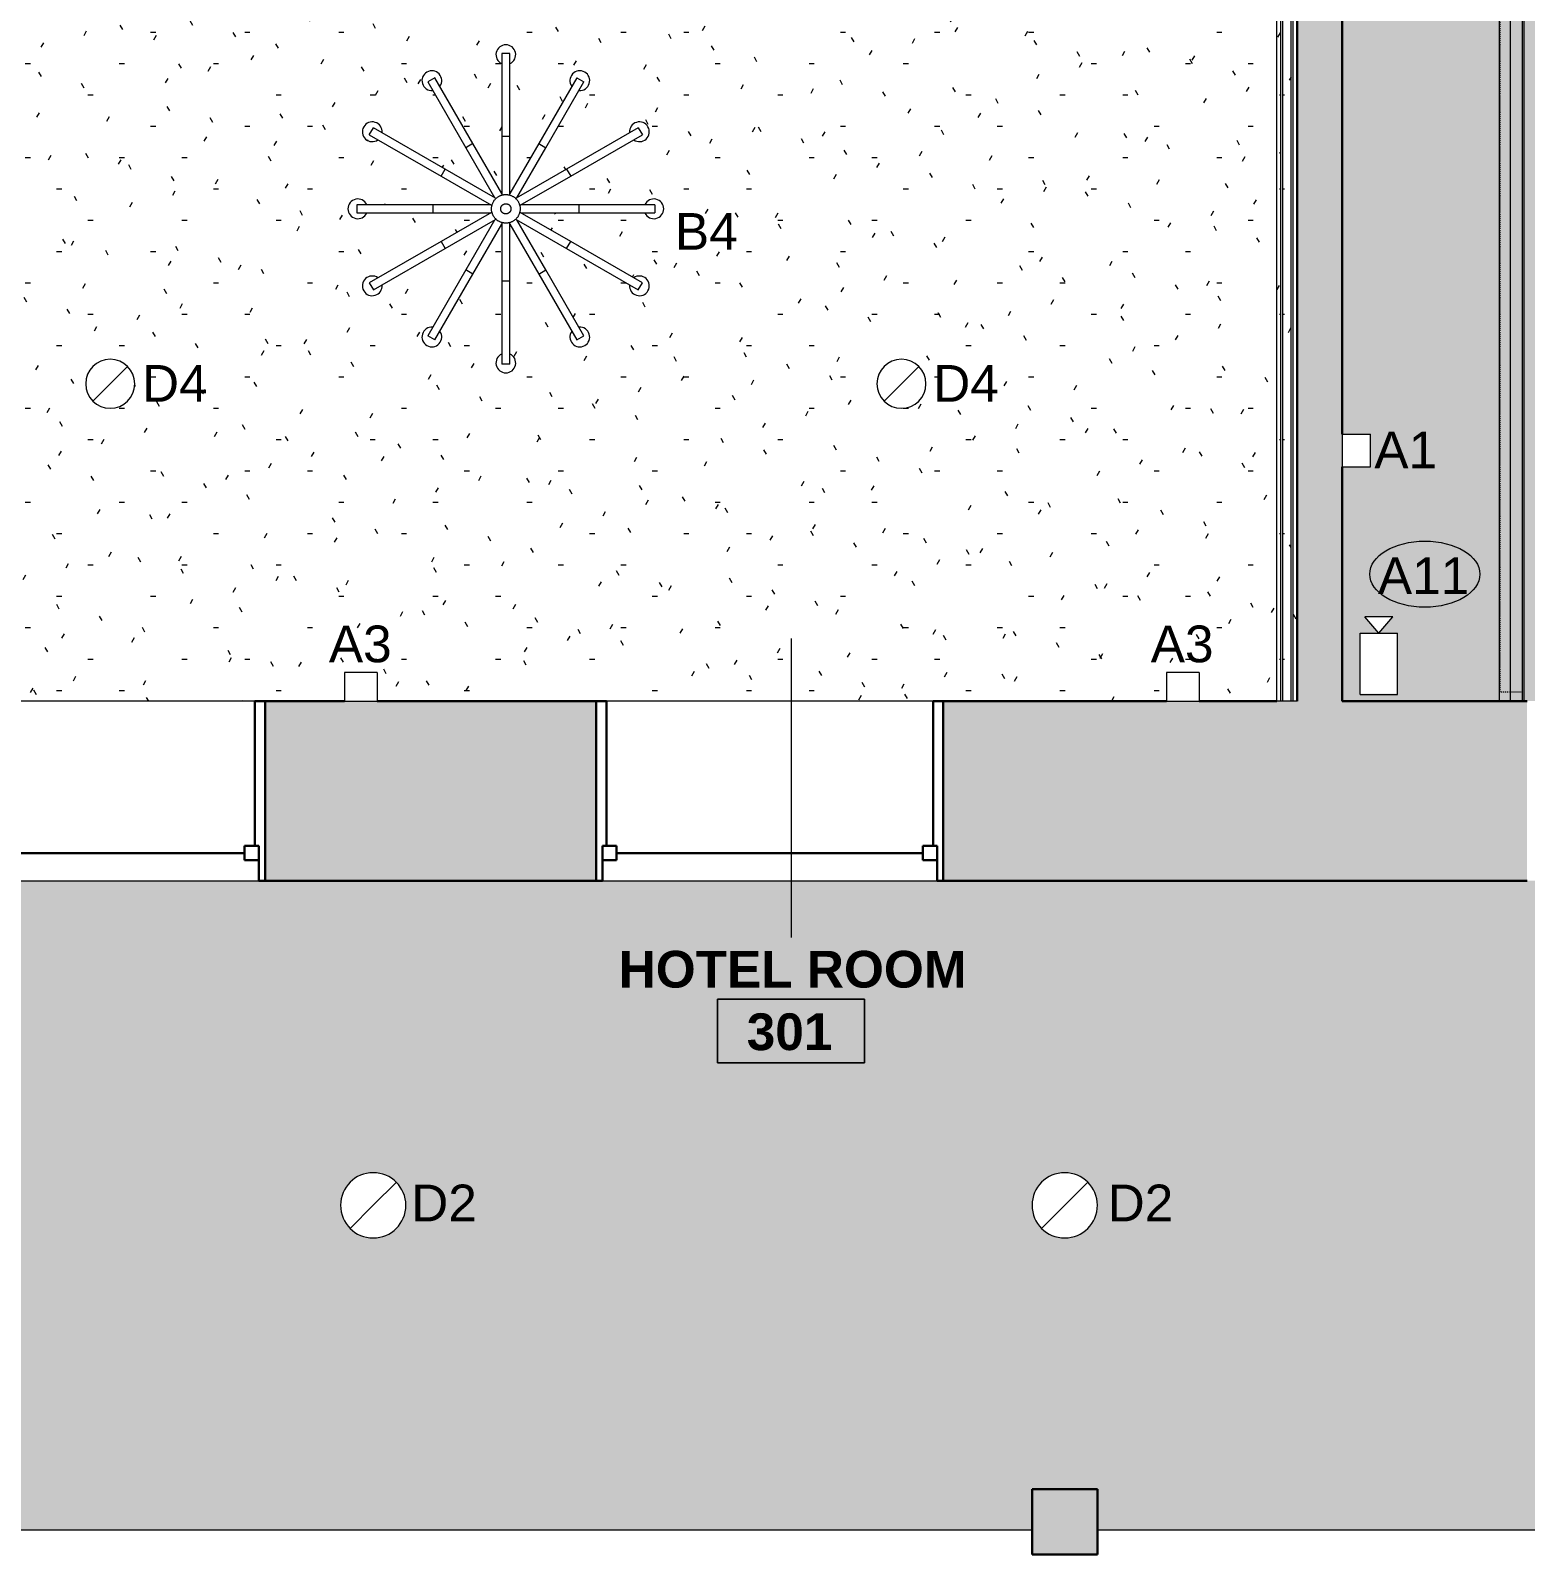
# Model space of a CAD drawing. Header units: inches. Extents: x -1176 to 1329, y -2524 to 978.
# Drawn here: x 937.6 to 1120.7, y 9.3 to 196.1 of the extents above; entities that cross this region are included whole.
import ezdxf

# ---------------------------------------------------------------- set-up
doc = ezdxf.new("R2010")
doc.units = ezdxf.units.IN
doc.header["$MEASUREMENT"] = 0
doc.linetypes.add('Dash', pattern=[0.25, 0.125, -0.125])
for name, color, linetype, lineweight in [('A-AREA-IDEN', 2, 'Continuous', 9), ('A-CLNG', 13, 'Continuous', 18), ('A-CLNG-PATT', 13, 'Continuous', 18), ('A-COLS', 52, 'Continuous', 18), ('A-GLAZ', 151, 'Continuous', 18), ('A-WALL', 113, 'Continuous', 18), ('A-WALL-PATT', 111, 'Continuous', 18), ('E-LITE-EQPM', 33, 'Continuous', 9), ('E-LITE-EQPM-HDLN', 30, 'Dash', 9), ('E-LITE-EQPM-IDEN', 33, 'Continuous', 9), ('I-WALL', 2, 'Continuous', 18), ('Q-SPCQ', 91, 'Continuous', 9), ('Q-SPCQ-IDEN', 132, 'Continuous', 9)]:
    doc.layers.add(name, color=color, linetype=linetype, lineweight=lineweight)
doc.styles.add('Arial', font='arial.ttf', dxfattribs={"height": 4.5})
doc.styles.add('Swis721 Lt BT_B', font='', dxfattribs={"height": 4.5})
doc.styles.get('Swis721 Lt BT_B').set_extended_font_data('Swis721 Lt BT', bold=True)
pattern_1 = [(0, (0, 0), (15.36, 3.84), [0.634, -10.886, 0.634, -10.886, -61.44]), (0, (0, 0), (15.36, 3.84), [-23.04, 0.634, -22.406, 0.634, -10.886, -26.88]), (0, (0, 0), (15.36, 3.84), [-57.6, 0.634, -7.046, 0.634, -18.566]), (120, (5.76, 1.92), (-11.005538, 11.38215), [0.634, -10.886, 0.634, -10.886, -61.44]), (120, (5.76, 1.92), (-11.005538, 11.38215), [-23.04, 0.634, -22.406, 0.634, -10.886, -26.88]), (120, (5.76, 1.92), (-11.005538, 11.38215), [-57.6, 0.634, -7.046, 0.634, -18.566]), (240, (7.68, 9.6), (-4.354462, -15.22215), [0.634, -10.886, 0.634, -10.886, -61.44]), (240, (7.68, 9.6), (-4.354462, -15.22215), [-23.04, 0.634, -22.406, 0.634, -10.886, -26.88]), (240, (7.68, 9.6), (-4.354462, -15.22215), [-57.6, 0.634, -7.046, 0.634, -18.566])]

# ---------------------------------------------------------------- blocks, each defined once
blk = doc.blocks.new('Double Hung - side window 3_ 6_5_ x 5_ 6_ 2-5312470-3rd Floor RCP')
at = {"layer": 'A-GLAZ', "color": 8, "lineweight": 30}
for p, q in [((-21.25, 11), (-20.5, 11)), ((-20.5, 6.75), (-20.5, 11)), ((20.5, 6.75), (20.5, 11)), ((21.25, 11), (20.5, 11)), ((-20.5, 8.5), (-20.5, 6.75)), ((-20.5, 8.5), (-18.75, 8.5)), ((-18.75, 8.5), (-18.75, 6.75)), ((-18.75, 7.625), (18.75, 7.625)), ((18.75, 8.5), (18.75, 6.75)), ((20.5, 8.5), (18.75, 8.5)), ((20.5, 8.5), (20.5, 6.75)), ((-20.5, 6.75), (-18.75, 6.75)), ((-20.5, 6.75), (-20, 6.75)), ((-20, -11), (-20, 6.75)), ((20.5, 6.75), (18.75, 6.75)), ((20, 6.75), (20.5, 6.75)), ((20, 6.75), (20, -11)), ((-20, -11), (-21.25, -11)), ((20, -11), (21.25, -11))]:
    blk.add_line(p, q, dxfattribs=at)
blk = doc.blocks.new('Lighting-Linear-Cove-Cooper-Ametrix-LC32-LED1 - Lighting-Linear-Cove-Cooper-Ametrix-LC32-LED 31_ 1_5_-7121263-3rd Floor RCP')
at = {"layer": 'E-LITE-EQPM'}
for p, q in [((-187.75, 0.16), (187.56, 0.16)), ((187.56, -1.37), (-187.75, -1.37))]:
    blk.add_line(p, q, dxfattribs=at)
at = {"layer": 'E-LITE-EQPM-HDLN'}
for p, q in [((186.46, 1.37), (-186.46, 1.37)), ((186.46, -1.37), (186.46, 1.37))]:
    blk.add_line(p, q, dxfattribs=at)
blk = doc.blocks.new('L-Recessed Circular - Downlight - 8_ - OUTDOOR-8523709-3rd Floor RCP')
at = {"layer": 'E-LITE-EQPM'}
for q in [(2.83, 2.83), (-2.83, -2.83)]:
    blk.add_line((0, 0), q, dxfattribs=at)
for start, end in [(360, 180), (180, 360)]:
    blk.add_arc((0, 0), 4, start, end, dxfattribs=at)
blk = doc.blocks.new('Iron_Chandelier_2145 - Iron_Chandelier_2145-V1-3rd Floor RCP')
at = {"layer": 'E-LITE-EQPM'}
for p, q in [((-0.5, 19.02), (-0.5, 8.88)), ((0.5, 19.02), (-0.5, 19.02)), ((0.5, 8.88), (0.5, 19.02)), ((-8.69, 16.05), (-9.56, 15.55)), ((-9.56, 15.55), (-4.9, 7.49)), ((-4.04, 7.99), (-8.69, 16.05)), ((8.69, 16.05), (4.04, 7.99)), ((4.9, 7.49), (9.56, 15.55)), ((8.69, 16.05), (9.56, 15.55)), ((-16.72, 9.08), (-16.22, 9.94)), ((-7.44, 4.87), (-16.22, 9.94)), ((16.22, 9.94), (7.44, 4.87)), ((16.22, 9.94), (16.72, 9.08)), ((-16.72, 9.08), (-7.94, 4)), ((-4.04, 7.99), (-4.9, 7.49)), ((-4.9, 7.49), (-1.37, 1.38)), ((-0.5, 1.86), (-4.04, 7.99)), ((-0.5, 8.88), (-0.5, 2.41)), ((0.5, 8.88), (-0.5, 8.88)), ((0.5, 2.41), (0.5, 8.88)), ((4.04, 7.99), (0.5, 1.86)), ((1.36, 1.36), (4.9, 7.49)), ((4.04, 7.99), (4.9, 7.49)), ((7.94, 4), (16.72, 9.08)), ((-7.94, 4), (-7.44, 4.87)), ((-7.94, 4), (-2.34, 0.77)), ((-1.84, 1.64), (-7.44, 4.87)), ((7.44, 4.87), (1.84, 1.64)), ((2.34, 0.77), (7.94, 4)), ((7.44, 4.87), (7.94, 4)), ((-0.5, 2.41), (-0.5, 1.66)), ((0.5, 1.67), (0.5, 2.41)), ((-8.94, 0.5), (-18.25, 0.5)), ((-18.25, 0.5), (-18.25, -0.5)), ((-1.86, 0.5), (-8.94, 0.5)), ((-8.94, 0.5), (-8.94, -0.5)), ((-2.34, 0.77), (-1.69, 0.4)), ((-1.2, 1.27), (-1.84, 1.64)), ((1.84, 1.64), (1.19, 1.26)), ((1.69, 0.4), (2.34, 0.77)), ((8.94, 0.5), (1.86, 0.5)), ((18.25, 0.5), (8.94, 0.5)), ((8.94, 0.5), (8.94, -0.5)), ((18.25, 0.5), (18.25, -0.5)), ((-18.25, -0.5), (-8.94, -0.5)), ((-8.94, -0.5), (-1.86, -0.5)), ((-2.34, -0.77), (-7.94, -4)), ((-7.44, -4.87), (-1.84, -1.64)), ((-1.37, -1.38), (-4.9, -7.49)), ((-4.04, -7.99), (-0.5, -1.86)), ((-1.69, -0.4), (-2.34, -0.77)), ((-1.84, -1.64), (-1.19, -1.26)), ((-0.5, -1.67), (-0.5, -2.41)), ((0.5, -2.41), (0.5, -1.66)), ((0.5, -1.86), (4.04, -7.99)), ((1.2, -1.27), (1.84, -1.64)), ((4.9, -7.49), (1.36, -1.36)), ((2.34, -0.77), (1.69, -0.4)), ((1.84, -1.64), (7.44, -4.87)), ((1.86, -0.5), (8.94, -0.5)), ((7.94, -4), (2.34, -0.77)), ((8.94, -0.5), (18.25, -0.5)), ((-0.5, -2.41), (-0.5, -8.88)), ((0.5, -8.88), (0.5, -2.41)), ((-7.94, -4), (-16.72, -9.08)), ((-16.22, -9.94), (-7.44, -4.87)), ((-7.94, -4), (-7.44, -4.87)), ((7.44, -4.87), (7.94, -4)), ((7.44, -4.87), (16.22, -9.94)), ((16.72, -9.08), (7.94, -4)), ((-16.72, -9.08), (-16.22, -9.94)), ((-4.9, -7.49), (-9.56, -15.55)), ((-8.69, -16.05), (-4.04, -7.99)), ((-4.04, -7.99), (-4.9, -7.49)), ((-0.5, -8.88), (-0.5, -19.02)), ((0.5, -8.88), (-0.5, -8.88)), ((0.5, -19.02), (0.5, -8.88)), ((4.04, -7.99), (4.9, -7.49)), ((4.04, -7.99), (8.69, -16.05)), ((9.56, -15.55), (4.9, -7.49)), ((16.22, -9.94), (16.72, -9.08)), ((-8.69, -16.05), (-9.56, -15.55)), ((8.69, -16.05), (9.56, -15.55)), ((0.5, -19.02), (-0.5, -19.02))]:
    blk.add_line(p, q, dxfattribs=at)
at = {"layer": 'E-LITE-EQPM', "flags": 128}
for points in [[(-1.75, 0), (-1.75, 0.07), (-1.75, 0.14), (-1.74, 0.21), (-1.73, 0.28), (-1.72, 0.35), (-1.7, 0.42), (-1.68, 0.48), (-1.66, 0.55), (-1.64, 0.62), (-1.61, 0.68), (-1.59, 0.75), (-1.56, 0.81), (-1.52, 0.87), (-1.49, 0.93), (-1.45, 0.99), (-1.41, 1.05), (-1.36, 1.1), (-1.32, 1.16), (-1.27, 1.21), (-1.22, 1.26), (-1.17, 1.31), (-1.12, 1.35), (-1.06, 1.39), (-1.01, 1.44), (-0.95, 1.48), (-0.89, 1.51), (-0.83, 1.55), (-0.76, 1.58), (-0.7, 1.61), (-0.64, 1.63), (-0.57, 1.66), (-0.5, 1.68), (-0.44, 1.7), (-0.37, 1.71), (-0.3, 1.73), (-0.23, 1.74), (-0.16, 1.75), (-0.09, 1.75), (-0.02, 1.75), (0.05, 1.75), (0.12, 1.75), (0.19, 1.74), (0.26, 1.73), (0.33, 1.72), (0.4, 1.71), (0.47, 1.69), (0.53, 1.67), (0.6, 1.65), (0.67, 1.62), (0.73, 1.59), (0.79, 1.56), (0.85, 1.53), (0.92, 1.5), (0.97, 1.46), (1.03, 1.42), (1.09, 1.38), (1.14, 1.33), (1.19, 1.28), (1.24, 1.23), (1.29, 1.18), (1.34, 1.13), (1.38, 1.08), (1.43, 1.02), (1.46, 0.96), (1.5, 0.9), (1.54, 0.84), (1.57, 0.78), (1.6, 0.72), (1.63, 0.65), (1.65, 0.59), (1.67, 0.52), (1.69, 0.45), (1.71, 0.39), (1.72, 0.32), (1.74, 0.25), (1.74, 0.18), (1.75, 0.11), (1.75, 0.04), (1.75, 0)], [(1.75, 0), (1.75, -0.07), (1.75, -0.14), (1.74, -0.21), (1.73, -0.28), (1.72, -0.35), (1.7, -0.42), (1.68, -0.48), (1.66, -0.55), (1.64, -0.62), (1.61, -0.68), (1.59, -0.75), (1.56, -0.81), (1.52, -0.87), (1.49, -0.93), (1.45, -0.99), (1.41, -1.05), (1.36, -1.1), (1.32, -1.16), (1.27, -1.21), (1.22, -1.26), (1.17, -1.31), (1.12, -1.35), (1.06, -1.39), (1.01, -1.44), (0.95, -1.48), (0.89, -1.51), (0.83, -1.55), (0.76, -1.58), (0.7, -1.61), (0.64, -1.63), (0.57, -1.66), (0.5, -1.68), (0.44, -1.7), (0.37, -1.71), (0.3, -1.73), (0.23, -1.74), (0.16, -1.75), (0.09, -1.75), (0.02, -1.75), (-0.05, -1.75), (-0.12, -1.75), (-0.19, -1.74), (-0.26, -1.73), (-0.33, -1.72), (-0.4, -1.71), (-0.47, -1.69), (-0.53, -1.67), (-0.6, -1.65), (-0.67, -1.62), (-0.73, -1.59), (-0.79, -1.56), (-0.85, -1.53), (-0.92, -1.5), (-0.97, -1.46), (-1.03, -1.42), (-1.09, -1.38), (-1.14, -1.33), (-1.19, -1.28), (-1.24, -1.23), (-1.29, -1.18), (-1.34, -1.13), (-1.38, -1.08), (-1.43, -1.02), (-1.46, -0.96), (-1.5, -0.9), (-1.54, -0.84), (-1.57, -0.78), (-1.6, -0.72), (-1.63, -0.65), (-1.65, -0.59), (-1.67, -0.52), (-1.69, -0.45), (-1.71, -0.39), (-1.72, -0.32), (-1.74, -0.25), (-1.74, -0.18), (-1.75, -0.11), (-1.75, -0.04), (-1.75, 0)], [(-0.63, 0), (-0.63, 0.03), (-0.63, 0.05), (-0.62, 0.08), (-0.62, 0.1), (-0.62, 0.12), (-0.61, 0.15), (-0.6, 0.17), (-0.6, 0.2), (-0.59, 0.22), (-0.58, 0.24), (-0.57, 0.27), (-0.56, 0.29), (-0.55, 0.31), (-0.53, 0.33), (-0.52, 0.35), (-0.5, 0.38), (-0.49, 0.39), (-0.47, 0.41), (-0.46, 0.43), (-0.44, 0.45), (-0.42, 0.47), (-0.4, 0.48), (-0.38, 0.5), (-0.36, 0.51), (-0.34, 0.53), (-0.32, 0.54), (-0.3, 0.55), (-0.27, 0.57), (-0.25, 0.58), (-0.23, 0.59), (-0.2, 0.59), (-0.18, 0.6), (-0.16, 0.61), (-0.13, 0.61), (-0.11, 0.62), (-0.08, 0.62), (-0.06, 0.63), (-0.03, 0.63), (-0.01, 0.63), (0.02, 0.63), (0.04, 0.63), (0.07, 0.62), (0.09, 0.62), (0.12, 0.62), (0.14, 0.61), (0.17, 0.61), (0.19, 0.6), (0.21, 0.59), (0.24, 0.58), (0.26, 0.57), (0.28, 0.56), (0.31, 0.55), (0.33, 0.54), (0.35, 0.52), (0.37, 0.51), (0.39, 0.49), (0.41, 0.48), (0.43, 0.46), (0.45, 0.44), (0.46, 0.42), (0.48, 0.41), (0.5, 0.39), (0.51, 0.37), (0.52, 0.35), (0.54, 0.32), (0.55, 0.3), (0.56, 0.28), (0.57, 0.26), (0.58, 0.23), (0.59, 0.21), (0.6, 0.19), (0.61, 0.16), (0.61, 0.14), (0.62, 0.11), (0.62, 0.09), (0.62, 0.06), (0.63, 0.04), (0.63, 0.01), (0.63, 0)], [(0.63, 0), (0.63, -0.03), (0.63, -0.05), (0.62, -0.08), (0.62, -0.1), (0.62, -0.12), (0.61, -0.15), (0.6, -0.17), (0.6, -0.2), (0.59, -0.22), (0.58, -0.24), (0.57, -0.27), (0.56, -0.29), (0.55, -0.31), (0.53, -0.33), (0.52, -0.35), (0.5, -0.38), (0.49, -0.39), (0.47, -0.41), (0.46, -0.43), (0.44, -0.45), (0.42, -0.47), (0.4, -0.48), (0.38, -0.5), (0.36, -0.51), (0.34, -0.53), (0.32, -0.54), (0.3, -0.55), (0.27, -0.57), (0.25, -0.58), (0.23, -0.59), (0.2, -0.59), (0.18, -0.6), (0.16, -0.61), (0.13, -0.61), (0.11, -0.62), (0.08, -0.62), (0.06, -0.63), (0.03, -0.63), (0.01, -0.63), (-0.02, -0.63), (-0.04, -0.63), (-0.07, -0.62), (-0.09, -0.62), (-0.12, -0.62), (-0.14, -0.61), (-0.17, -0.61), (-0.19, -0.6), (-0.21, -0.59), (-0.24, -0.58), (-0.26, -0.57), (-0.28, -0.56), (-0.31, -0.55), (-0.33, -0.54), (-0.35, -0.52), (-0.37, -0.51), (-0.39, -0.49), (-0.41, -0.48), (-0.43, -0.46), (-0.45, -0.44), (-0.46, -0.42), (-0.48, -0.41), (-0.5, -0.39), (-0.51, -0.37), (-0.52, -0.35), (-0.54, -0.32), (-0.55, -0.3), (-0.56, -0.28), (-0.57, -0.26), (-0.58, -0.23), (-0.59, -0.21), (-0.6, -0.19), (-0.61, -0.16), (-0.61, -0.14), (-0.62, -0.11), (-0.62, -0.09), (-0.62, -0.06), (-0.63, -0.04), (-0.63, -0.01), (-0.63, 0)]]:
    blk.add_lwpolyline(points, dxfattribs=at)
at = {"layer": 'E-LITE-EQPM'}
for centre, start, end in [((0, 18.89), 90, 244.637), ((0, 18.89), 295.363, 90), ((-9.06, 15.7), 325.363, 120), ((9.06, 15.7), 60, 214.637), ((-9.06, 15.7), 120, 274.637), ((9.06, 15.7), 265.363, 60), ((-16.36, 9.44), 150, 304.637), ((-16.36, 9.44), 355.363, 150), ((16.36, 9.44), 30, 184.637), ((16.36, 9.44), 235.363, 30), ((-18.12, 0), 25.363, 180), ((-18.12, 0), 180, 334.637), ((18.12, 0), 0, 154.637), ((18.12, 0), 205.363, 0), ((-16.36, -9.44), 55.363, 210), ((16.36, -9.44), 330, 124.637), ((-16.36, -9.44), 210, 4.637), ((16.36, -9.44), 175.363, 330), ((-9.06, -15.7), 85.363, 240), ((9.06, -15.7), 300, 94.637), ((-9.06, -15.7), 240, 34.637), ((9.06, -15.7), 145.363, 300), ((0, -18.89), 115.363, 270), ((0, -18.89), 270, 64.637)]:
    blk.add_arc(centre, 1.21, start, end, dxfattribs=at)
blk = doc.blocks.new('Sconce Light - Sphere - Bedside Sconce-8114782-3rd Floor RCP')
at = {"layer": 'E-LITE-EQPM'}
for p, q in [((0, 14.5), (-2, 14.5)), ((-2, 14.5), (-2, 11)), ((2, 14.5), (0, 14.5)), ((2, 14.5), (2, 11)), ((-2, 11), (0, 11)), ((0, 11), (2, 11))]:
    blk.add_line(p, q, dxfattribs=at)
blk = doc.blocks.new('L-Recessed Circular - Downlight - 6_-7313291-3rd Floor RCP')
at = {"layer": 'E-LITE-EQPM'}
for q in [(2.12, 2.12), (-2.12, -2.12)]:
    blk.add_line((0, 0), q, dxfattribs=at)
for start, end in [(360, 180), (180, 360)]:
    blk.add_arc((0, 0), 3, start, end, dxfattribs=at)
blk = doc.blocks.new('Security_Camera_-_Dome_6414 - 8_-0_ AFF-7476807-3rd Floor RCP')
at = {"layer": 'Q-SPCQ'}
for p, q in [((1.71, 5.14), (-1.71, 5.14)), ((0, 3.14), (-1.71, 5.14)), ((0, 3.14), (1.71, 5.14)), ((-2.27, 3.14), (2.27, 3.14)), ((-2.27, -4.36), (-2.27, 3.14)), ((2.27, -4.36), (2.27, 3.14)), ((-2.27, -4.36), (2.27, -4.36))]:
    blk.add_line(p, q, dxfattribs=at)
blk = doc.blocks.new('Sconce Light - Sphere - 100W - 277V-7976432-3rd Floor RCP')
at = {"layer": 'E-LITE-EQPM'}
for p, q in [((0, -2.75), (-2, -2.75)), ((-2, -2.75), (-2, -6.25)), ((2, -2.75), (0, -2.75)), ((2, -2.75), (2, -6.25)), ((-2, -6.25), (0, -6.25)), ((0, -6.25), (2, -6.25))]:
    blk.add_line(p, q, dxfattribs=at)
blk = doc.blocks.new('Appliance_Specialty Equipment Tag - Standard-3515593-3rd Floor RCP')
at = {"layer": 'Q-SPCQ-IDEN'}
blk.add_ellipse((-0.0499, 0.0037), major_axis=(-0.1406, 0), ratio=0.600473, dxfattribs=at)
blk = doc.blocks.new('Room Tag - Room Name and Number-3379422-3rd Floor RCP')
at = {"layer": 'A-AREA-IDEN'}
for p, q in [((-0.1881, -0.1636), (-0.1881, -0.0018)), ((-0.1881, -0.0018), (0.1869, -0.0018)), ((0.1869, -0.0018), (-0.1881, -0.0018)), ((-0.1881, -0.0018), (-0.1881, -0.1636)), ((0.1869, -0.0018), (0.1869, -0.1636)), ((0.1869, -0.1636), (0.1869, -0.0018)), ((0.1869, -0.1636), (-0.1881, -0.1636)), ((-0.1881, -0.1636), (0.1869, -0.1636))]:
    blk.add_line(p, q, dxfattribs=at)

msp = doc.modelspace()

# ---------------------------------------------------------------- hatches: boundary and pattern name
at = {"layer": 'A-CLNG-PATT'}
h = msp.add_hatch(dxfattribs=at)
h.set_pattern_fill('FP_1', color=256, style=0, pattern_type=2)
h.set_pattern_definition(pattern_1)
h.paths.add_polyline_path([(1312.65, 113.89), (1312.65, 182.16), (1309.15, 182.16), (1309.15, 186.16), (1312.65, 186.16), (1312.65, 204.44), (1226.15, 204.44), (1226.15, 154.89), (1223.65, 154.89), (1223.65, 113.89), (1311.81, 113.89)], flags=0)
h.paths.add_polyline_path([(1161.83, 113.89), (1185.27, 113.89), (1185.27, 117.39), (1189.27, 117.39), (1189.27, 113.89), (1213.65, 113.89), (1213.65, 180.89), (1171.6, 180.89), (1171.6, 378.89), (1211.24, 378.89), (1211.24, 521.11), (1207.74, 521.11), (1207.74, 525.11), (1211.24, 525.11), (1211.24, 567.01), (1191.47, 567.01), (1191.47, 563.51), (1187.47, 563.51), (1187.47, 567.01), (1120.51, 567.01), (1120.51, 113.89), (1160.9, 113.89)], flags=0)
h.paths.add_polyline_path([(1117.51, 113.89), (1117.51, 567.01), (1098.24, 567.01), (1098.24, 540.79), (1101.74, 540.79), (1101.74, 536.79), (1098.24, 536.79), (1098.24, 484.34), (1101.74, 484.34), (1101.74, 480.34), (1098.24, 480.34), (1098.24, 427.89), (1101.74, 427.89), (1101.74, 423.89), (1098.24, 423.89), (1098.24, 330.94), (1101.74, 330.94), (1101.74, 326.94), (1098.24, 326.94), (1098.24, 269.5), (1101.74, 269.5), (1101.74, 265.5), (1098.24, 265.5), (1098.24, 208.06), (1101.74, 208.06), (1101.74, 204.06), (1098.24, 204.06), (1098.24, 146.61), (1101.74, 146.61), (1101.74, 142.61), (1098.24, 142.61), (1098.24, 113.89), (1104.94, 113.89)], flags=0)
h.paths.add_polyline_path([(1209.86, 114.79), (1205.44, 114.79), (1205.44, 122.16), (1209.86, 122.16), (1209.86, 114.89)], flags=0)
h.paths.add_polyline_path([(1309.86, 114.79), (1305.44, 114.79), (1305.44, 122.16), (1309.86, 122.16), (1309.86, 115.23)], flags=0)
h.paths.add_polyline_path([(1104.94, 114.79), (1100.53, 114.79), (1100.53, 122.16), (1104.94, 122.16), (1104.94, 121.82)], flags=0)
h.paths.add_polyline_path([(1307.63, 122.33), (1306.08, 124.15), (1309.19, 124.15), (1308.97, 123.89)], flags=0)
h.paths.add_polyline_path([(1102.72, 122.33), (1101.16, 124.15), (1104.28, 124.15)], flags=0)
h.paths.add_polyline_path([(1207.63, 122.33), (1206.08, 124.15), (1209.19, 124.15)], flags=0)
h.paths.add_polyline_path([(1167.86, 137.44), (1165.96, 137.44), (1163.89, 137.88), (1161.98, 138.74), (1160.3, 139.95), (1158.88, 141.54), (1157.86, 143.32), (1157.2, 145.39), (1156.99, 147.39), (1157.21, 149.47), (1157.86, 151.46), (1158.93, 153.31), (1160.3, 154.83), (1162, 156.06), (1163.91, 156.91), (1165.96, 157.35), (1168.05, 157.35), (1170.1, 156.91), (1172.03, 156.05), (1173.7, 154.83), (1175.12, 153.24), (1176.15, 151.46), (1176.8, 149.4), (1177.01, 147.39), (1176.79, 145.31), (1176.15, 143.32), (1175.1, 141.51), (1173.7, 139.95), (1172.01, 138.72), (1170.1, 137.87), (1168.05, 137.44)], flags=0)
h.paths.add_polyline_path([(1267.1, 153.44), (1265.04, 153.88), (1263.12, 154.74), (1261.45, 155.95), (1260.03, 157.54), (1259, 159.32), (1258.35, 161.39), (1258.14, 163.39), (1258.36, 165.47), (1259, 167.46), (1260.08, 169.31), (1261.45, 170.83), (1263.14, 172.06), (1265.06, 172.91), (1267.1, 173.35), (1269.2, 173.35), (1271.24, 172.91), (1273.16, 172.06), (1274.85, 170.83), (1276.27, 169.24), (1277.3, 167.46), (1277.95, 165.4), (1278.16, 163.39), (1277.94, 161.31), (1277.3, 159.32), (1276.25, 157.51), (1274.85, 155.95), (1273.16, 154.72), (1271.24, 153.87), (1269.2, 153.44), (1267.24, 153.44)], flags=0)
h.paths.add_polyline_path([(1165.96, 465.05), (1163.89, 465.5), (1161.98, 466.35), (1160.3, 467.57), (1158.88, 469.16), (1157.86, 470.94), (1157.2, 473), (1156.99, 475.01), (1157.21, 477.09), (1157.86, 479.08), (1158.9, 480.89), (1160.3, 482.45), (1162, 483.68), (1163.91, 484.53), (1165.96, 484.97), (1168.05, 484.97), (1170.1, 484.53), (1172.03, 483.67), (1173.7, 482.45), (1175.12, 480.86), (1176.15, 479.08), (1176.8, 477.01), (1177.01, 475.01), (1176.79, 472.93), (1176.15, 470.94), (1175.1, 469.12), (1173.7, 467.57), (1172.01, 466.34), (1170.1, 465.49), (1168.05, 465.05), (1166.09, 465.05)], flags=0)
h.paths.add_polyline_path([(1105.44, 554.72), (1101.03, 554.72), (1101.03, 562.1), (1105.44, 562.1)], flags=0)
h.paths.add_polyline_path([(1103.22, 562.26), (1101.66, 564.08), (1104.78, 564.08)], flags=0)
h = msp.add_hatch(dxfattribs=at)
h.set_pattern_fill('FP_1', color=256, style=0, pattern_type=2)
h.set_pattern_definition(pattern_1)
h.paths.add_polyline_path([(1117.51, 113.89), (1120.51, 113.89), (1120.51, 489.38), (1117.51, 489.38), (1117.51, 126.58)], flags=0)
h = msp.add_hatch(dxfattribs=at)
h.set_pattern_fill('FP_1', color=256, style=0, pattern_type=2)
h.set_pattern_definition(pattern_1)
h.paths.add_polyline_path([(898.93, 113.89), (976.09, 113.89), (976.09, 117.39), (980.09, 117.39), (980.09, 113.89), (1076.74, 113.89), (1076.74, 117.39), (1080.74, 117.39), (1080.74, 113.89), (1090.24, 113.89), (1090.24, 269.1), (898.93, 269.1), (898.93, 126.58)], flags=0)
h.paths.add_polyline_path([(907.3, 122.67), (907.2, 122.7), (907.13, 122.77), (907.1, 122.87), (907.13, 122.97), (907.16, 123.01), (908.67, 124.52), (908.5, 124.75), (908.35, 124.89), (908.3, 125.01), (908.16, 125.19), (907.77, 126.14), (907.63, 127.16), (907.78, 128.2), (908.16, 129.13), (908.8, 129.95), (909.6, 130.57), (910.56, 130.96), (911.57, 131.1), (912.59, 130.96), (913.54, 130.57), (913.72, 130.43), (913.86, 130.35), (913.99, 130.22), (914.35, 129.94), (914.63, 129.58), (914.8, 129.41), (914.87, 129.28), (914.98, 129.13), (915.38, 128.17), (915.44, 127.7), (915.5, 127.12), (915.48, 126.99), (915.5, 126.81), (915.42, 126.51), (915.37, 126.14), (915.23, 125.8), (915.15, 125.49), (915.04, 125.33), (914.98, 125.19), (914.35, 124.36), (913.84, 123.98), (913.54, 123.75), (913.4, 123.69), (913.24, 123.58), (912.93, 123.5), (912.52, 123.35), (912.22, 123.31), (911.92, 123.23), (911.72, 123.24), (911.5, 123.23), (910.54, 123.36), (910.04, 123.57), (909.56, 123.78), (909.45, 123.86), (909.32, 123.93), (909.15, 124.1), (908.95, 124.25), (907.4, 122.7), (907.35, 122.68)], flags=0)
h.paths.add_polyline_path([(1044.28, 149.77), (1043.51, 149.88), (1042.78, 150.18), (1042.16, 150.65), (1041.69, 151.27), (1041.39, 152), (1041.28, 152.77), (1041.39, 153.55), (1041.69, 154.27), (1042.16, 154.89), (1042.78, 155.37), (1043.51, 155.67), (1044.28, 155.77), (1045.06, 155.67), (1045.78, 155.37), (1046.41, 154.89), (1046.88, 154.27), (1047.18, 153.55), (1047.28, 152.77), (1047.18, 152), (1046.88, 151.27), (1046.41, 150.65), (1045.78, 150.18), (1045.06, 149.88)], flags=0)
h.paths.add_polyline_path([(947.38, 149.77), (946.6, 149.88), (945.88, 150.18), (945.26, 150.65), (944.78, 151.27), (944.48, 152), (944.38, 152.77), (944.48, 153.55), (944.78, 154.27), (945.26, 154.89), (945.88, 155.37), (946.6, 155.67), (947.38, 155.77), (948.16, 155.67), (948.88, 155.37), (949.5, 154.89), (949.98, 154.27), (950.28, 153.55), (950.38, 152.77), (950.28, 152), (949.98, 151.27), (949.5, 150.65), (948.88, 150.18), (948.16, 149.88)], flags=0)
h.paths.add_polyline_path([(995.83, 154.12), (995.12, 154.35), (994.68, 154.95), (994.69, 155.7), (995.12, 156.3), (995.33, 156.37), (995.33, 172.35), (987.73, 159.17), (987.87, 159.01), (987.93, 158.24), (987.58, 157.62), (986.9, 157.32), (986.17, 157.47), (985.67, 158.03), (985.61, 158.8), (985.96, 159.41), (986.64, 159.72), (986.86, 159.67), (994.46, 172.84), (980.63, 164.86), (980.68, 164.64), (980.37, 163.96), (979.73, 163.59), (978.99, 163.67), (978.43, 164.17), (978.28, 164.9), (978.58, 165.58), (979.23, 165.95), (979.97, 165.87), (980.13, 165.73), (993.97, 173.71), (978.75, 173.71), (978.68, 173.5), (978.08, 173.07), (977.33, 173.07), (976.73, 173.5), (976.5, 174.21), (976.73, 174.92), (977.33, 175.36), (978.08, 175.36), (978.68, 174.92), (978.75, 174.71), (993.97, 174.71), (980.12, 182.69), (979.97, 182.55), (979.2, 182.49), (978.58, 182.85), (978.28, 183.53), (978.43, 184.26), (978.99, 184.76), (979.76, 184.82), (980.37, 184.46), (980.68, 183.78), (980.63, 183.57), (994.46, 175.59), (986.86, 188.76), (986.64, 188.71), (985.96, 189.01), (985.59, 189.66), (985.67, 190.4), (986.17, 190.96), (986.9, 191.11), (987.58, 190.81), (987.95, 190.16), (987.87, 189.42), (987.73, 189.26), (995.33, 176.08), (995.33, 192.05), (995.12, 192.12), (994.68, 192.73), (994.69, 193.47), (995.12, 194.08), (995.83, 194.31), (996.54, 194.08), (996.98, 193.47), (996.98, 192.72), (996.54, 192.12), (996.33, 192.05), (996.33, 176.08), (1003.94, 189.26), (1003.79, 189.42), (1003.73, 190.19), (1004.09, 190.81), (1004.77, 191.11), (1005.5, 190.96), (1006, 190.4), (1006.06, 189.63), (1005.7, 189.01), (1005.02, 188.71), (1004.81, 188.76), (997.2, 175.58), (1011.03, 183.57), (1010.99, 183.78), (1011.29, 184.46), (1011.94, 184.84), (1012.68, 184.76), (1013.23, 184.26), (1013.39, 183.53), (1013.09, 182.85), (1012.44, 182.48), (1011.7, 182.55), (1011.53, 182.7), (997.7, 174.71), (1012.91, 174.71), (1012.98, 174.92), (1013.58, 175.36), (1014.35, 175.34), (1014.93, 174.92), (1015.17, 174.21), (1014.93, 173.5), (1014.33, 173.07), (1013.58, 173.07), (1012.98, 173.5), (1012.91, 173.71), (997.7, 173.71), (1011.55, 165.74), (1011.7, 165.87), (1012.47, 165.93), (1013.09, 165.58), (1013.39, 164.9), (1013.23, 164.17), (1012.68, 163.67), (1011.91, 163.61), (1011.29, 163.96), (1010.99, 164.64), (1011.03, 164.86), (997.2, 172.85), (1004.81, 159.67), (1005.02, 159.72), (1005.7, 159.41), (1006.08, 158.77), (1006, 158.03), (1005.5, 157.47), (1004.77, 157.32), (1004.09, 157.62), (1003.71, 158.27), (1003.79, 159.01), (1003.94, 159.17), (996.33, 172.35), (996.33, 156.37), (996.54, 156.3), (996.98, 155.7), (996.98, 154.95), (996.54, 154.35), (995.96, 154.16)], flags=0)
h.paths.add_polyline_path([(1044.28, 227.53), (1043.51, 227.64), (1042.78, 227.94), (1042.16, 228.41), (1041.69, 229.03), (1041.39, 229.76), (1041.28, 230.53), (1041.39, 231.31), (1041.69, 232.03), (1042.16, 232.66), (1042.78, 233.13), (1043.51, 233.43), (1044.28, 233.53), (1045.06, 233.43), (1045.78, 233.13), (1046.41, 232.66), (1046.88, 232.03), (1047.18, 231.31), (1047.28, 230.53), (1047.18, 229.76), (1046.88, 229.03), (1046.41, 228.41), (1045.78, 227.94), (1045.06, 227.64)], flags=0)
h.paths.add_polyline_path([(947.38, 227.53), (946.6, 227.64), (945.88, 227.94), (945.26, 228.41), (944.78, 229.03), (944.48, 229.76), (944.38, 230.53), (944.48, 231.31), (944.78, 232.03), (945.26, 232.66), (945.88, 233.13), (946.6, 233.43), (947.38, 233.53), (948.16, 233.43), (948.88, 233.13), (949.5, 232.66), (949.98, 232.03), (950.28, 231.31), (950.38, 230.53), (950.28, 229.76), (949.98, 229.03), (949.5, 228.41), (948.88, 227.94), (948.16, 227.64)], flags=0)
h.paths.add_polyline_path([(905.12, 253.59), (902.42, 253.59), (902.42, 264.61), (913.44, 264.61), (913.44, 253.59), (912.03, 253.59)], flags=0)
h = msp.add_hatch(dxfattribs=at)
h.set_pattern_fill('FP_3', color=256, style=0, pattern_type=2)
h.set_pattern_definition([(216.87, (4.8, 12), (35.999957, 24.0000643), [6, -54]), (206.565, (12, 8.4), (-12.000093, -12.00052), [13.416, -13.416]), (198.435, (12, 2.4), (-23.999779, -12.000233), [7.589, -30.358])])
h.paths.add_polyline_path([(1223.22, 12.32), (1223.22, 19.64), (1230.65, 19.64), (1230.65, 91.89), (1180.54, 91.89), (1180.32, 89.95), (1179.68, 88.11), (1178.64, 86.46), (1177.26, 85.08), (1175.61, 84.05), (1173.77, 83.4), (1171.83, 83.18), (1169.89, 83.4), (1168.05, 84.05), (1166.4, 85.08), (1165.02, 86.46), (1163.98, 88.11), (1163.34, 89.95), (1163.12, 91.89), (482.2, 91.89), (482.2, 12.32), (616.64, 12.32), (616.64, 17.32), (624.64, 17.32), (624.64, 12.32), (764.5, 12.32), (764.5, 17.32), (772.5, 17.32), (772.5, 12.32), (890.9, 12.32), (890.9, 17.32), (898.9, 17.32), (898.9, 12.32), (1060.27, 12.32), (1060.27, 17.32), (1068.27, 17.32), (1068.27, 12.32), (1139.41, 12.32)], flags=0)
h.paths.add_polyline_path([(550.71, 48.11), (549.67, 48.24), (548.71, 48.64), (547.88, 49.28), (547.24, 50.11), (546.84, 51.07), (546.71, 52.11), (546.84, 53.14), (547.24, 54.11), (547.88, 54.94), (548.71, 55.57), (549.67, 55.97), (550.71, 56.11), (551.74, 55.97), (552.71, 55.57), (553.54, 54.94), (554.17, 54.11), (554.57, 53.14), (554.71, 52.11), (554.57, 51.07), (554.17, 50.11), (553.54, 49.28), (552.71, 48.64), (551.74, 48.24)], flags=0)
h.paths.add_polyline_path([(694.57, 48.11), (693.53, 48.24), (692.57, 48.64), (691.74, 49.28), (691.1, 50.11), (690.7, 51.14), (690.57, 52.11), (690.7, 53.14), (691.1, 54.11), (691.74, 54.94), (692.57, 55.57), (693.53, 55.97), (694.57, 56.11), (695.6, 55.97), (696.57, 55.57), (697.4, 54.94), (698.03, 54.11), (698.43, 53.14), (698.57, 52.11), (698.43, 51.07), (698.03, 50.11), (697.4, 49.28), (696.57, 48.64), (695.6, 48.24)], flags=0)
h.paths.add_polyline_path([(620.64, 48.11), (619.6, 48.24), (618.64, 48.64), (617.81, 49.28), (617.17, 50.11), (616.77, 51.14), (616.64, 52.11), (616.77, 53.14), (617.17, 54.11), (617.81, 54.94), (618.64, 55.57), (619.6, 55.97), (620.64, 56.11), (621.67, 55.97), (622.64, 55.57), (623.47, 54.94), (624.1, 54.11), (624.5, 53.14), (624.64, 52.11), (624.5, 51.07), (624.1, 50.11), (623.47, 49.28), (622.64, 48.64), (621.67, 48.24)], flags=0)
h.paths.add_polyline_path([(831.7, 48.11), (830.66, 48.24), (829.7, 48.64), (828.87, 49.28), (828.23, 50.11), (827.83, 51.14), (827.7, 52.11), (827.84, 53.14), (828.23, 54.11), (828.87, 54.94), (829.7, 55.57), (830.66, 55.97), (831.7, 56.11), (832.73, 55.97), (833.7, 55.57), (834.53, 54.94), (835.16, 54.11), (835.56, 53.14), (835.7, 52.11), (835.56, 51.07), (835.16, 50.11), (834.53, 49.28), (833.7, 48.64), (832.73, 48.24)], flags=0)
h.paths.add_polyline_path([(768.5, 48.11), (767.46, 48.24), (766.5, 48.64), (765.67, 49.28), (765.03, 50.11), (764.63, 51.14), (764.5, 52.11), (764.64, 53.14), (765.03, 54.11), (765.67, 54.94), (766.5, 55.57), (767.46, 55.97), (768.5, 56.11), (769.53, 55.97), (770.5, 55.57), (771.33, 54.94), (771.96, 54.11), (772.36, 53.14), (772.5, 52.11), (772.36, 51.07), (771.96, 50.11), (771.33, 49.28), (770.5, 48.64), (769.53, 48.24)], flags=0)
h.paths.add_polyline_path([(894.9, 48.11), (893.86, 48.24), (892.9, 48.64), (892.07, 49.28), (891.43, 50.11), (891.03, 51.14), (890.9, 52.11), (891.04, 53.14), (891.43, 54.11), (892.07, 54.94), (892.9, 55.57), (893.86, 55.97), (894.9, 56.11), (895.93, 55.97), (896.9, 55.57), (897.73, 54.94), (898.36, 54.11), (898.76, 53.14), (898.9, 52.11), (898.76, 51.07), (898.36, 50.11), (897.73, 49.28), (896.9, 48.64), (895.93, 48.24)], flags=0)
h.paths.add_polyline_path([(1064.27, 48.11), (1063.24, 48.24), (1062.27, 48.64), (1061.45, 49.28), (1060.81, 50.11), (1060.4, 51.14), (1060.27, 52.11), (1060.41, 53.14), (1060.81, 54.11), (1061.45, 54.94), (1062.27, 55.57), (1063.24, 55.97), (1064.27, 56.11), (1065.31, 55.97), (1066.27, 55.57), (1067.1, 54.94), (1067.74, 54.11), (1068.14, 53.14), (1068.27, 52.11), (1068.14, 51.07), (1067.74, 50.11), (1067.1, 49.28), (1066.27, 48.64), (1065.31, 48.24)], flags=0)
h.paths.add_polyline_path([(979.59, 48.11), (978.55, 48.24), (977.59, 48.64), (976.76, 49.28), (976.12, 50.11), (975.72, 51.07), (975.59, 52.11), (975.72, 53.14), (976.12, 54.11), (976.76, 54.94), (977.59, 55.57), (978.55, 55.97), (979.59, 56.11), (980.62, 55.97), (981.59, 55.57), (982.41, 54.94), (983.05, 54.11), (983.45, 53.14), (983.59, 52.11), (983.45, 51.07), (983.05, 50.11), (982.41, 49.28), (981.59, 48.64), (980.62, 48.24), (980.25, 48.2)], flags=0)
h.paths.add_polyline_path([(1145.75, 48.11), (1144.71, 48.24), (1143.75, 48.64), (1142.92, 49.28), (1142.28, 50.11), (1141.88, 51.07), (1141.75, 52.11), (1141.88, 53.14), (1142.28, 54.11), (1142.92, 54.94), (1143.75, 55.57), (1144.71, 55.97), (1145.75, 56.11), (1146.78, 55.97), (1147.75, 55.57), (1148.58, 54.94), (1149.21, 54.11), (1149.61, 53.14), (1149.75, 52.11), (1149.61, 51.07), (1149.21, 50.11), (1148.58, 49.28), (1147.75, 48.64), (1146.78, 48.24)], flags=0)
at = {"layer": 'A-COLS'}
msp.add_hatch(color=250, dxfattribs=at).paths.add_polyline_path([(1068.27, 9.32), (1068.27, 17.32), (1060.27, 17.32), (1060.27, 9.32)], flags=0)
at = {"layer": 'A-WALL-PATT', "lineweight": 9}
h = msp.add_hatch(color=7, dxfattribs=at)
h.paths.add_polyline_path([(1098.24, 113.89), (1098.24, 359.01), (1092.74, 359.01), (1092.74, 113.89), (1093.94, 113.89)], flags=0)
h.paths.add_polyline_path([(1098.24, 400.01), (1098.24, 566.64), (1092.74, 566.64), (1092.74, 400.01), (1093.94, 400.01)], flags=0)
h = msp.add_hatch(dxfattribs=at)
h.set_pattern_fill('FP_1', color=256, style=0, pattern_type=2)
h.set_pattern_definition(pattern_1)
h.paths.add_polyline_path([(1090.24, 113.89), (1090.74, 113.89), (1090.74, 359.01), (1090.24, 359.01), (1090.24, 126.58)], flags=0)
h = msp.add_hatch(dxfattribs=at)
h.set_pattern_fill('FP_1', color=256, style=0, pattern_type=2)
h.set_pattern_definition(pattern_1)
h.paths.add_polyline_path([(1090.99, 113.89), (1091.99, 113.89), (1091.99, 359.01), (1090.99, 359.01), (1090.99, 126.58)], flags=0)
h = msp.add_hatch(dxfattribs=at)
h.set_pattern_fill('FP_1', color=256, style=0, pattern_type=2)
h.set_pattern_definition(pattern_1)
h.paths.add_polyline_path([(1092.24, 113.89), (1092.74, 113.89), (1092.74, 359.01), (1092.24, 359.01), (1092.24, 126.58)], flags=0)
h = msp.add_hatch(color=7, dxfattribs=at)
h.paths.add_polyline_path([(1329.15, 91.89), (1329.15, 113.89), (1290.24, 113.89), (1290.24, 91.89), (1321.32, 91.89)], flags=0)
h.paths.add_polyline_path([(1263.74, 91.89), (1263.74, 113.89), (1161.83, 113.89), (1161.83, 91.89), (1230.37, 91.89)], flags=0)
h.paths.add_polyline_path([(1120.9, 91.89), (1120.9, 113.89), (1049.4, 113.89), (1049.4, 91.89), (1093.94, 91.89)], flags=0)
h.paths.add_polyline_path([(978.09, 91.89), (1006.9, 91.89), (1006.9, 113.89), (966.34, 113.89), (966.34, 91.89), (976.09, 91.89)], flags=0)
h.paths.add_polyline_path([(912.03, 91.89), (923.84, 91.89), (923.84, 113.89), (890.51, 113.89), (890.51, 91.89)], flags=0)
h.paths.add_polyline_path([(848.01, 91.89), (848.01, 113.89), (799.34, 113.89), (799.34, 91.89)], flags=0)
h.paths.add_polyline_path([(756.84, 91.89), (756.84, 113.89), (677.93, 113.89), (677.93, 91.89), (701.56, 91.89)], flags=0)
h.paths.add_polyline_path([(635.43, 91.89), (635.43, 113.89), (562.75, 113.89), (562.75, 91.89), (593.7, 91.89)], flags=0)
h.paths.add_polyline_path([(502.75, 91.89), (520.25, 91.89), (520.25, 113.89), (480.78, 113.89), (480.78, 91.89), (491.38, 91.89)], flags=0)

# ---------------------------------------------------------------- linework, layer by layer
at = {"layer": 'A-AREA-IDEN'}
msp.add_line((1030.78, 121.56), (1030.78, 84.92), dxfattribs=at)
at = {"layer": 'A-CLNG'}
for p, q in [((1117.51, 113.89), (1117.51, 567.01)), ((1120.51, 567.01), (1120.51, 113.89)), ((1060.27, 12.32), (898.9, 12.32)), ((1223.22, 12.32), (1068.27, 12.32))]:
    msp.add_line(p, q, dxfattribs=at)
for centre, radius, start, end in [((947.38, 152.77), 3, 360, 180), ((1044.28, 152.77), 3, 360, 180), ((947.38, 152.77), 3, 180, 360), ((1044.28, 152.77), 3, 180, 360), ((979.59, 52.11), 4, 360, 180), ((1064.27, 52.11), 4, 360, 180), ((979.59, 52.11), 4, 180, 360), ((1064.27, 52.11), 4, 180, 360)]:
    msp.add_arc(centre, radius, start, end, dxfattribs=at)
at = {"layer": 'A-COLS', "color": 8, "lineweight": 30}
for p, q in [((1060.27, 9.32), (1060.27, 17.32)), ((1060.27, 17.32), (1068.27, 17.32)), ((1068.27, 17.32), (1068.27, 9.32)), ((1068.27, 9.32), (1060.27, 9.32))]:
    msp.add_line(p, q, dxfattribs=at)
at = {"layer": 'A-WALL'}
for p, q in [((1090.74, 113.89), (1090.74, 359.01)), ((1090.99, 113.89), (1090.99, 359.01)), ((1091.99, 113.89), (1091.99, 359.01)), ((1092.24, 113.89), (1092.24, 359.01)), ((1092.74, 113.89), (1090.24, 113.89))]:
    msp.add_line(p, q, dxfattribs=at)
at = {"layer": 'A-WALL', "lineweight": 9}
for p, q in [((966.34, 113.89), (923.84, 113.89)), ((1049.4, 113.89), (1006.9, 113.89)), ((923.84, 91.89), (966.34, 91.89)), ((1006.9, 91.89), (1049.4, 91.89))]:
    msp.add_line(p, q, dxfattribs=at)
at = {"layer": 'A-WALL', "color": 8, "lineweight": 30}
for p, q in [((966.34, 91.89), (966.34, 113.89)), ((966.34, 113.89), (976.09, 113.89)), ((980.09, 113.89), (1006.9, 113.89)), ((1006.9, 113.89), (1006.9, 91.89)), ((1049.4, 91.89), (1049.4, 113.89)), ((1049.4, 113.89), (1076.74, 113.89)), ((1080.74, 113.89), (1090.24, 113.89)), ((1098.24, 113.89), (1120.9, 113.89)), ((1006.9, 91.89), (966.34, 91.89)), ((1120.9, 91.89), (1049.4, 91.89))]:
    msp.add_line(p, q, dxfattribs=at)
at = {"layer": 'I-WALL'}
msp.add_line((1090.24, 113.89), (1090.24, 359.01), dxfattribs=at)
at = {"layer": 'I-WALL', "color": 8, "lineweight": 30}
for p, q in [((1092.74, 113.89), (1092.74, 269.1)), ((1098.24, 204.06), (1098.24, 146.61)), ((1098.24, 142.61), (1098.24, 113.89))]:
    msp.add_line(p, q, dxfattribs=at)

# ---------------------------------------------------------------- block references
at = {"layer": 'A-AREA-IDEN', "xscale": 47.99999999999997, "yscale": 47.99999999999997, "zscale": 47.99999999999997}
msp.add_blockref('Room Tag - Room Name and Number-3379422-3rd Floor RCP', (1030.77, 77.44), dxfattribs=at)
at = {"layer": 'A-GLAZ', "rotation": 180}
for p in [(945.09, 102.89), (1028.15, 102.89)]:
    msp.add_blockref('Double Hung - side window 3_ 6_5_ x 5_ 6_ 2-5312470-3rd Floor RCP', p, dxfattribs=at)
at = {"layer": 'E-LITE-EQPM', "extrusion": (0, 0, -1), "rotation": 270.0000000000003}
msp.add_blockref('Lighting-Linear-Cove-Cooper-Ametrix-LC32-LED1 - Lighting-Linear-Cove-Cooper-Ametrix-LC32-LED 31_ 1_5_-7121263-3rd Floor RCP', (-1118.98, 301.45), dxfattribs=at)
at = {"layer": 'E-LITE-EQPM'}
for name, p in [('Iron_Chandelier_2145 - Iron_Chandelier_2145-V1-3rd Floor RCP', (995.83, 174.21)), ('L-Recessed Circular - Downlight - 6_-7313291-3rd Floor RCP', (947.38, 152.77)), ('L-Recessed Circular - Downlight - 6_-7313291-3rd Floor RCP', (1044.28, 152.77)), ('Sconce Light - Sphere - Bedside Sconce-8114782-3rd Floor RCP', (978.09, 102.89)), ('Sconce Light - Sphere - Bedside Sconce-8114782-3rd Floor RCP', (1078.74, 102.89)), ('L-Recessed Circular - Downlight - 8_ - OUTDOOR-8523709-3rd Floor RCP', (979.59, 52.11)), ('L-Recessed Circular - Downlight - 8_ - OUTDOOR-8523709-3rd Floor RCP', (1064.27, 52.11))]:
    msp.add_blockref(name, p, dxfattribs=at)
at = {"layer": 'E-LITE-EQPM', "rotation": 89.99999999999991}
msp.add_blockref('Sconce Light - Sphere - 100W - 277V-7976432-3rd Floor RCP', (1095.49, 144.61), dxfattribs=at)
at = {"layer": 'Q-SPCQ'}
msp.add_blockref('Security_Camera_-_Dome_6414 - 8_-0_ AFF-7476807-3rd Floor RCP', (1102.74, 119.07), dxfattribs=at)
at = {"layer": 'Q-SPCQ-IDEN', "xscale": 47.99999999999997, "yscale": 47.99999999999997, "zscale": 47.99999999999997}
msp.add_blockref('Appliance_Specialty Equipment Tag - Standard-3515593-3rd Floor RCP', (1110.77, 129.27), dxfattribs=at)

# ---------------------------------------------------------------- texts
at = {"layer": 'A-AREA-IDEN', "char_height": 4.5, "attachment_point": 1, "style": 'Swis721 Lt BT_B'}
for s, insert, width in [('HOTEL ROOM', (1009.65, 83.29), 51.0555), ('301', (1025.33, 75.63), 12.726)]:
    msp.add_mtext(s, dxfattribs=dict(at, insert=insert, width=width))
at = {"layer": 'E-LITE-EQPM-IDEN', "char_height": 4.5, "attachment_point": 1, "style": 'Arial'}
for s, insert, width in [('B4', (1016.54, 173.69), 9.393), ('D4', (951.27, 155.07), 9.8475), ('D4', (1048.17, 155.07), 9.8475), ('A1', (1102.19, 146.91), 9.393), ('A3', (974.16, 123.15), 9.393), ('A3', (1074.81, 123.15), 9.393), ('D2', (984.24, 54.65), 9.8475), ('D2', (1069.53, 54.65), 9.8475)]:
    msp.add_mtext(s, dxfattribs=dict(at, insert=insert, width=width))
at = {"layer": 'Q-SPCQ-IDEN', "insert": (1102.63, 131.5), "char_height": 4.5, "width": 13.635, "attachment_point": 1, "style": 'Arial'}
msp.add_mtext('A11', dxfattribs=at)

doc.saveas('drawing.dxf')
